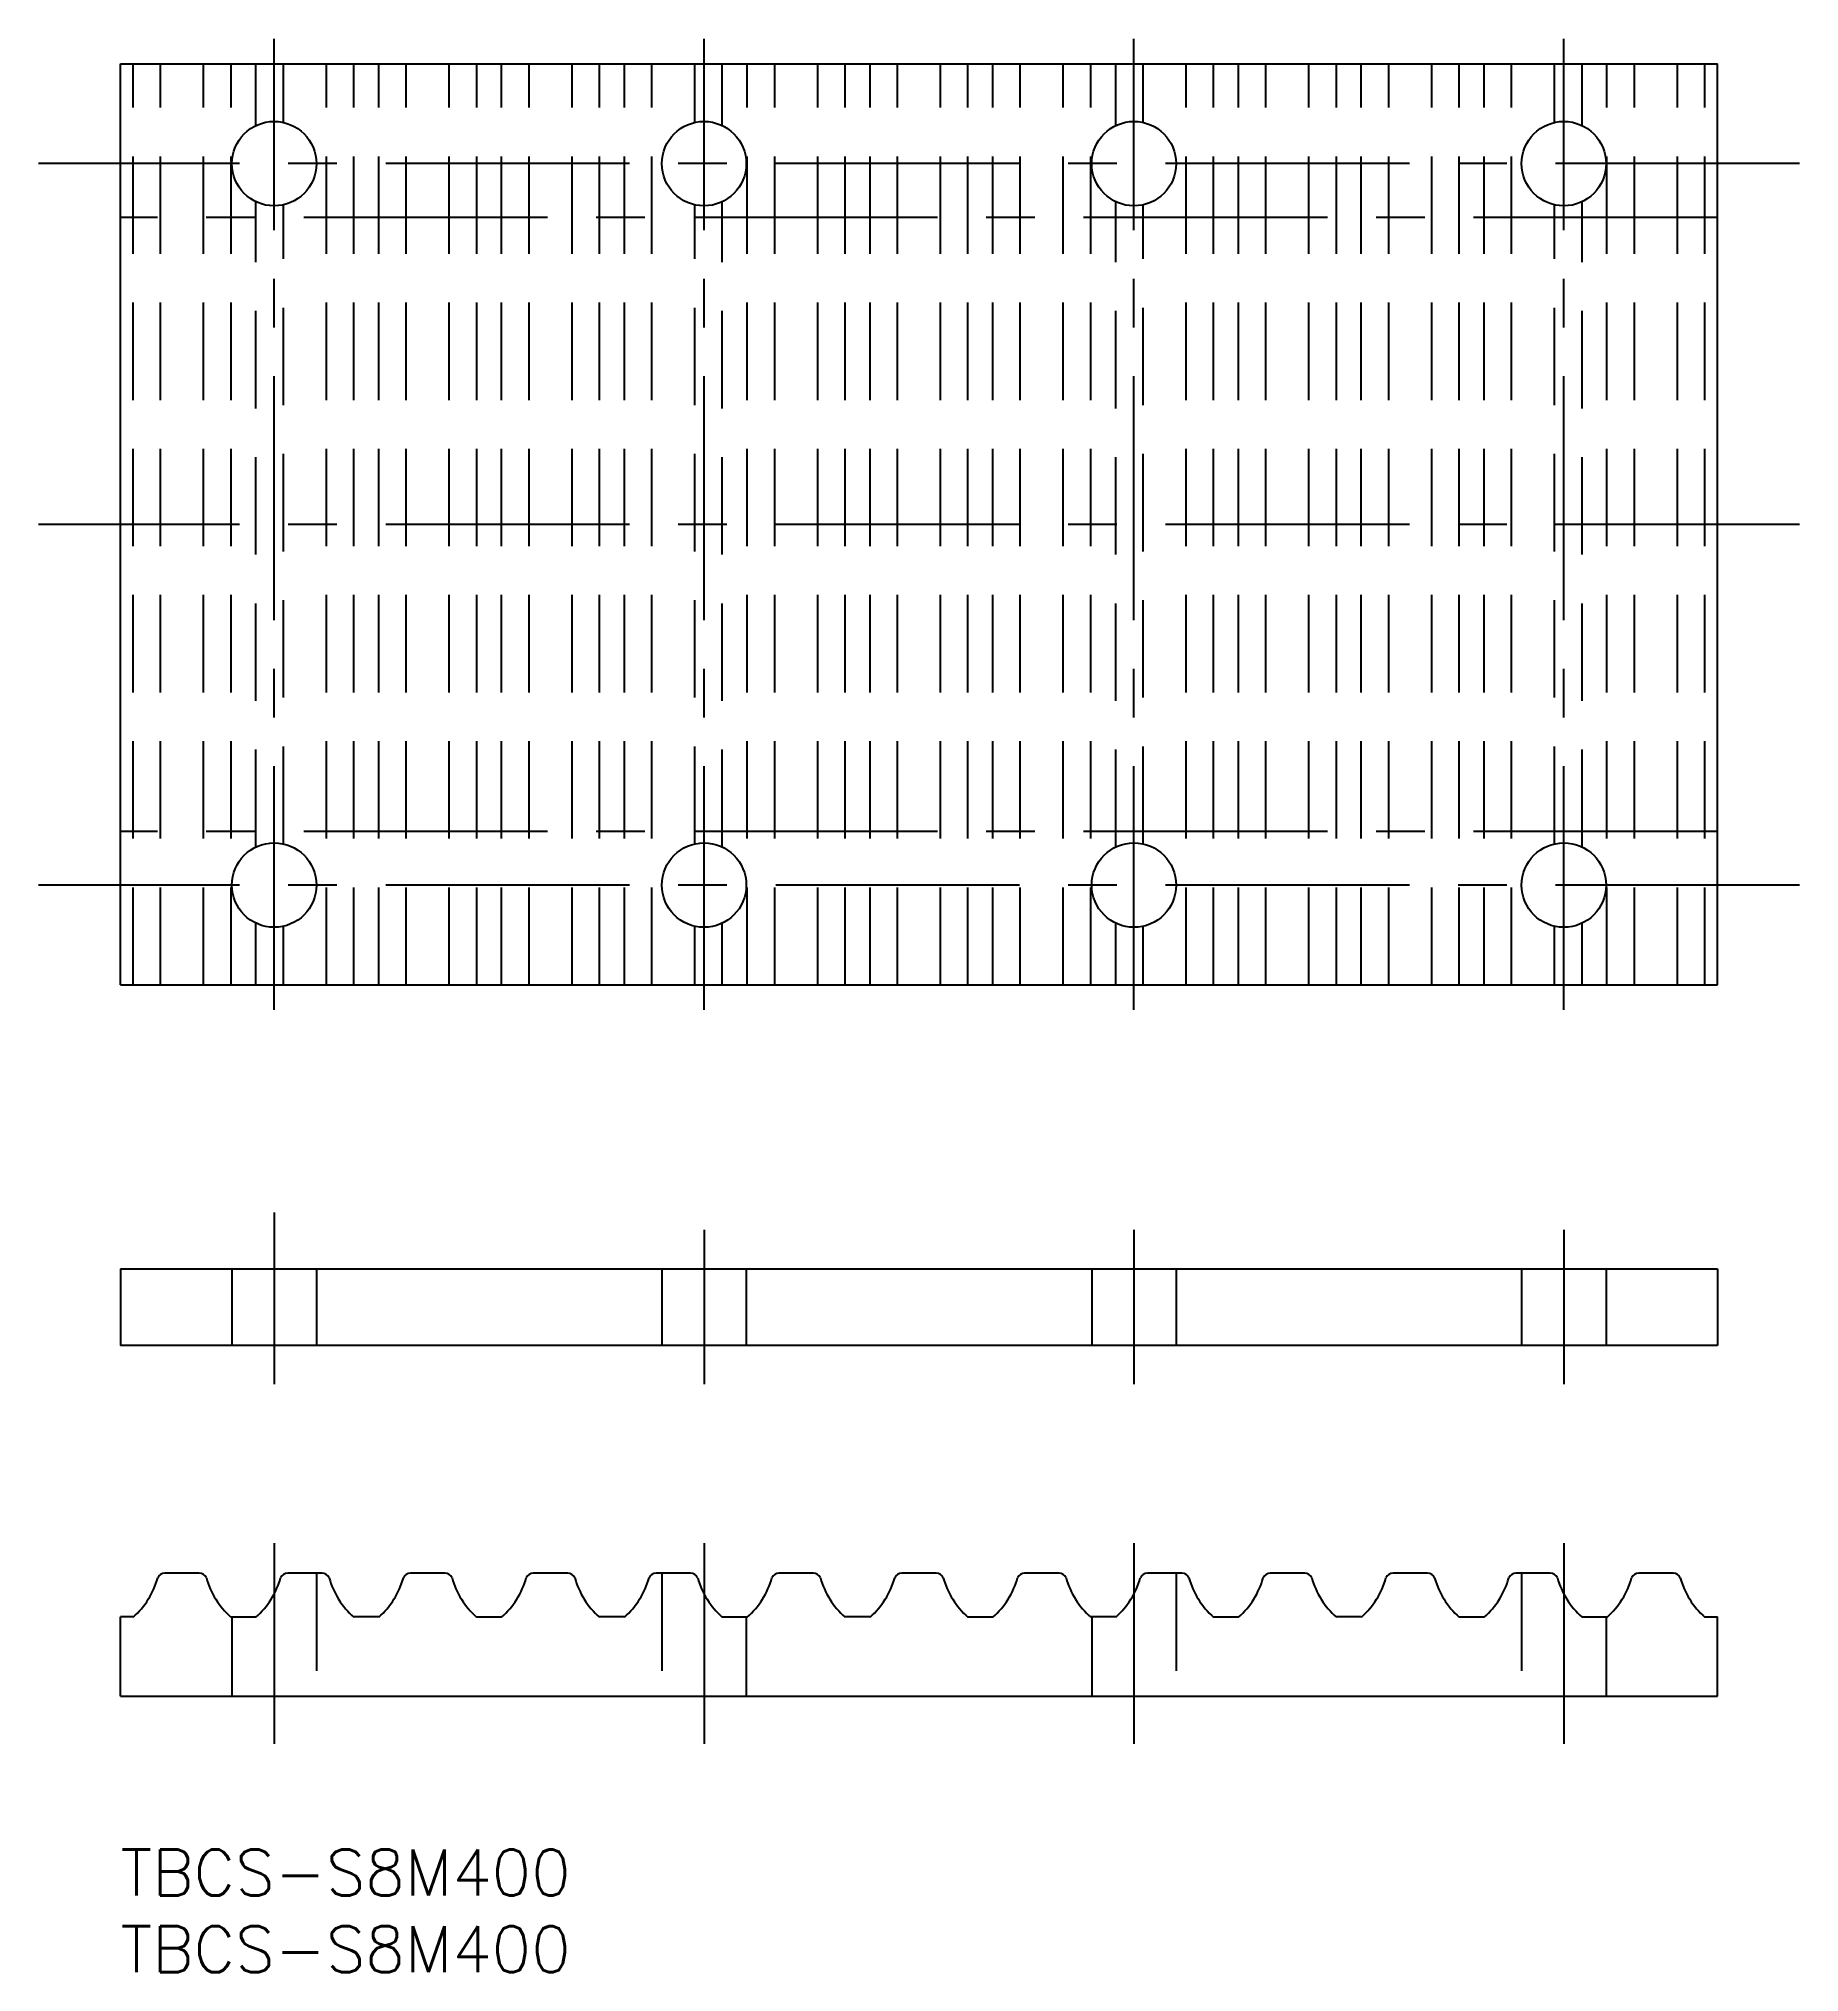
# Model space of a CAD drawing. Extents: x -5 to 109, y -8 to 118.
import ezdxf

# ---------------------------------------------------------------- set-up
doc = ezdxf.new("R2010")
doc.units = 0
doc.header["$LTSCALE"] = 0.5
doc.linetypes.add('CENTER', pattern=[50.8, 31.75, -6.35, 6.35, -6.35])
doc.linetypes.add('DASHED', pattern=[19.05, 12.7, -6.35])
for name, color, linetype in [('MSM_CENTER', 1, 'CENTER'), ('MSM_CONTINUOUS', 7, 'CONTINUOUS'), ('MSM_DASHED', 4, 'DASHED'), ('MSM_PART_NUMBER', 7, 'CONTINUOUS')]:
    doc.layers.add(name, color=color, linetype=linetype)
doc.styles.get("Standard").update_dxf_attribs({"font": 'txt.shx', "height": 3, "bigfont": 'bigfont.shx'})

# ---------------------------------------------------------------- blocks, each defined once
blk = doc.blocks.new('*U2')
at = {"layer": 'MSM_PART_NUMBER'}
blk.add_text('TBCS-S8M400', height=3, dxfattribs=at).set_placement((0, -3))
blk = doc.blocks.new('*U3')
at = {"layer": 'MSM_PART_NUMBER'}
blk.add_text('TBCS-S8M400', height=3, dxfattribs=at).set_placement((0, -8))

msp = doc.modelspace()

# ---------------------------------------------------------------- linework, layer by layer
at = {"layer": 'MSM_CENTER'}
for p, q in [((10, 54.7), (10, 117.97)), ((38, 54.7), (38, 117.97)), ((66, 54.7), (66, 117.97)), ((94, 54.7), (94, 117.97)), ((109.34, 109.83), (-5.34, 109.83)), ((104, 106.33), (0, 106.33)), ((109.34, 86.33), (-5.34, 86.33)), ((104, 66.33), (0, 66.33)), ((109.34, 62.83), (-5.34, 62.83)), ((10, 41.5), (10, 30.31)), ((38, 40.37), (38, 30.31)), ((66, 40.37), (66, 30.31)), ((94, 40.37), (94, 30.31)), ((10, 19.95), (10, 6.89)), ((38, 19.95), (38, 6.89)), ((66, 19.95), (66, 6.89)), ((94, 19.95), (94, 6.89))]:
    msp.add_line(p, q, dxfattribs=at)
at = {"layer": 'MSM_CONTINUOUS'}
for p, q in [((0, 56.33), (0, 116.33)), ((0, 116.33), (104, 116.33)), ((104, 56.33), (104, 116.33)), ((0, 56.33), (104, 56.33)), ((0, 37.84), (104, 37.84)), ((0, 37.84), (0, 32.84)), ((104, 37.84), (104, 32.84)), ((104, 32.84), (0, 32.84)), ((5.12, 18), (2.88, 18)), ((13.12, 18), (10.88, 18)), ((21.12, 18), (18.88, 18)), ((29.12, 18), (26.88, 18)), ((37.12, 18), (34.88, 18)), ((45.12, 18), (42.88, 18)), ((53.12, 18), (50.88, 18)), ((61.12, 18), (58.88, 18)), ((69.12, 18), (66.88, 18)), ((77.12, 18), (74.88, 18)), ((85.12, 18), (82.88, 18)), ((93.12, 18), (90.88, 18)), ((101.12, 18), (98.88, 18)), ((0, 10), (0, 15.15)), ((0.81, 15.15), (0, 15.15)), ((7.19, 15.15), (8.81, 15.15)), ((16.81, 15.15), (15.19, 15.15)), ((23.19, 15.15), (24.81, 15.15)), ((32.81, 15.15), (31.19, 15.15)), ((39.19, 15.15), (40.81, 15.15)), ((48.81, 15.15), (47.19, 15.15)), ((55.19, 15.15), (56.81, 15.15)), ((64.81, 15.15), (63.19, 15.15)), ((71.19, 15.15), (72.81, 15.15)), ((80.81, 15.15), (79.19, 15.15)), ((87.19, 15.15), (88.81, 15.15)), ((95.19, 15.15), (96.81, 15.15)), ((103.19, 15.15), (104, 15.15)), ((104, 10), (104, 15.15)), ((0, 10), (104, 10))]:
    msp.add_line(p, q, dxfattribs=at)
for centre in [(10, 109.83), (38, 109.83), (66, 109.83), (94, 109.83), (10, 62.83), (38, 62.83), (66, 62.83), (94, 62.83)]:
    msp.add_circle(centre, 2.75, dxfattribs=at)
for centre, radius, start, end in [((-2.6, 19.07), 5.2, 310.9914, 344.6955), ((2.88, 17.49), 0.51, 90, 155.38), ((5.12, 17.49), 0.51, 24.62, 90), ((10.6, 19.07), 5.2, 195.3045, 229.0086), ((5.4, 19.07), 5.2, 310.9914, 344.6955), ((10.88, 17.49), 0.51, 90, 155.38), ((13.12, 17.49), 0.51, 24.62, 90), ((18.6, 19.07), 5.2, 195.3045, 229.0086), ((13.4, 19.07), 5.2, 310.9914, 344.6955), ((18.88, 17.49), 0.51, 90, 155.38), ((21.12, 17.49), 0.51, 24.62, 90), ((26.6, 19.07), 5.2, 195.3045, 229.0086), ((21.4, 19.07), 5.2, 310.9914, 344.6955), ((26.88, 17.49), 0.51, 90, 155.38), ((29.12, 17.49), 0.51, 24.62, 90), ((34.6, 19.07), 5.2, 195.3045, 229.0086), ((29.4, 19.07), 5.2, 310.9914, 344.6955), ((34.88, 17.49), 0.51, 90, 155.38), ((37.12, 17.49), 0.51, 24.62, 90), ((42.6, 19.07), 5.2, 195.3045, 229.0086), ((37.4, 19.07), 5.2, 310.9914, 344.6955), ((42.88, 17.49), 0.51, 90, 155.38), ((45.12, 17.49), 0.51, 24.62, 90), ((50.6, 19.07), 5.2, 195.3045, 229.0086), ((45.4, 19.07), 5.2, 310.9914, 344.6955), ((50.88, 17.49), 0.51, 90, 155.38), ((53.12, 17.49), 0.51, 24.62, 90), ((58.6, 19.07), 5.2, 195.3045, 229.0086), ((53.4, 19.07), 5.2, 310.9914, 344.6955), ((58.88, 17.49), 0.51, 90, 155.38), ((61.12, 17.49), 0.51, 24.62, 90), ((66.6, 19.07), 5.2, 195.3045, 229.0086), ((61.4, 19.07), 5.2, 310.9914, 344.6955), ((66.88, 17.49), 0.51, 90, 155.38), ((69.12, 17.49), 0.51, 24.62, 90), ((74.6, 19.07), 5.2, 195.3045, 229.0086), ((69.4, 19.07), 5.2, 310.9914, 344.6955), ((74.88, 17.49), 0.51, 90, 155.38), ((77.12, 17.49), 0.51, 24.62, 90), ((82.6, 19.07), 5.2, 195.3045, 229.0086), ((77.4, 19.07), 5.2, 310.9914, 344.6955), ((82.88, 17.49), 0.51, 90, 155.38), ((85.12, 17.49), 0.51, 24.62, 90), ((90.6, 19.07), 5.2, 195.3045, 229.0086), ((85.4, 19.07), 5.2, 310.9914, 344.6955), ((90.88, 17.49), 0.51, 90, 155.38), ((93.12, 17.49), 0.51, 24.62, 90), ((98.6, 19.07), 5.2, 195.3045, 229.0086), ((93.4, 19.07), 5.2, 310.9914, 344.6955), ((98.88, 17.49), 0.51, 90, 155.38), ((101.12, 17.49), 0.51, 24.62, 90), ((106.6, 19.07), 5.2, 195.3045, 229.0086)]:
    msp.add_arc(centre, radius, start, end, dxfattribs=at)
at = {"layer": 'MSM_DASHED'}
for p, q in [((0.81, 56.33), (0.81, 116.33)), ((2.6, 56.33), (2.6, 116.33)), ((5.4, 56.33), (5.4, 116.33)), ((7.19, 56.33), (7.19, 116.33)), ((8.81, 112.31), (8.81, 116.33)), ((10.6, 112.52), (10.6, 116.33)), ((13.4, 56.33), (13.4, 116.33)), ((15.19, 56.33), (15.19, 116.33)), ((16.81, 56.33), (16.81, 116.33)), ((18.6, 56.33), (18.6, 116.33)), ((21.4, 56.33), (21.4, 116.33)), ((23.19, 56.33), (23.19, 116.33)), ((24.81, 56.33), (24.81, 116.33)), ((26.6, 56.33), (26.6, 116.33)), ((29.4, 56.33), (29.4, 116.33)), ((31.19, 56.33), (31.19, 116.33)), ((32.81, 56.33), (32.81, 116.33)), ((34.6, 56.33), (34.6, 116.33)), ((37.4, 112.52), (37.4, 116.33)), ((39.19, 112.31), (39.19, 116.33)), ((40.81, 56.33), (40.81, 116.33)), ((42.6, 56.33), (42.6, 116.33)), ((45.4, 56.33), (45.4, 116.33)), ((47.19, 56.33), (47.19, 116.33)), ((48.81, 56.33), (48.81, 116.33)), ((50.6, 56.33), (50.6, 116.33)), ((53.4, 56.33), (53.4, 116.33)), ((55.19, 56.33), (55.19, 116.33)), ((56.81, 56.33), (56.81, 116.33)), ((58.6, 56.33), (58.6, 116.33)), ((61.4, 56.33), (61.4, 116.33)), ((63.19, 56.33), (63.19, 116.33)), ((64.81, 112.31), (64.81, 116.33)), ((66.6, 112.52), (66.6, 116.33)), ((69.4, 56.33), (69.4, 116.33)), ((71.19, 56.33), (71.19, 116.33)), ((72.81, 56.33), (72.81, 116.33)), ((74.6, 56.33), (74.6, 116.33)), ((77.4, 56.33), (77.4, 116.33)), ((79.19, 56.33), (79.19, 116.33)), ((80.81, 56.33), (80.81, 116.33)), ((82.6, 56.33), (82.6, 116.33)), ((85.4, 56.33), (85.4, 116.33)), ((87.19, 56.33), (87.19, 116.33)), ((88.81, 56.33), (88.81, 116.33)), ((90.6, 56.33), (90.6, 116.33)), ((93.4, 112.52), (93.4, 116.33)), ((95.19, 112.31), (95.19, 116.33)), ((96.81, 56.33), (96.81, 116.33)), ((98.6, 56.33), (98.6, 116.33)), ((101.4, 56.33), (101.4, 116.33)), ((103.19, 56.33), (103.19, 116.33)), ((8.81, 65.31), (8.81, 107.35)), ((10.6, 65.52), (10.6, 107.15)), ((37.4, 65.52), (37.4, 107.15)), ((39.19, 65.31), (39.19, 107.35)), ((64.81, 65.31), (64.81, 107.35)), ((66.6, 65.52), (66.6, 107.15)), ((93.4, 65.52), (93.4, 107.15)), ((95.19, 65.31), (95.19, 107.35)), ((8.81, 56.33), (8.81, 60.35)), ((10.6, 56.33), (10.6, 60.15)), ((37.4, 56.33), (37.4, 60.15)), ((39.19, 56.33), (39.19, 60.35)), ((64.81, 56.33), (64.81, 60.35)), ((66.6, 56.33), (66.6, 60.15)), ((93.4, 56.33), (93.4, 60.15)), ((95.19, 56.33), (95.19, 60.35)), ((7.25, 37.84), (7.25, 32.84)), ((12.75, 37.84), (12.75, 32.84)), ((35.25, 37.84), (35.25, 32.84)), ((40.75, 37.84), (40.75, 32.84)), ((63.25, 37.84), (63.25, 32.84)), ((68.75, 37.84), (68.75, 32.84)), ((91.25, 37.84), (91.25, 32.84)), ((96.75, 37.84), (96.75, 32.84)), ((12.75, 18), (12.75, 10)), ((35.25, 18), (35.25, 10)), ((68.75, 18), (68.75, 10)), ((91.25, 18), (91.25, 10)), ((7.25, 15.15), (7.25, 10)), ((40.75, 15.15), (40.75, 10)), ((63.25, 15.15), (63.25, 10)), ((96.75, 15.15), (96.75, 10))]:
    msp.add_line(p, q, dxfattribs=at)

# ---------------------------------------------------------------- block references
at = {"layer": 'MSM_CONTINUOUS'}
for name in ['*U2', '*U3']:
    msp.add_blockref(name, (0, 0), dxfattribs=at)

doc.saveas('drawing.dxf')
